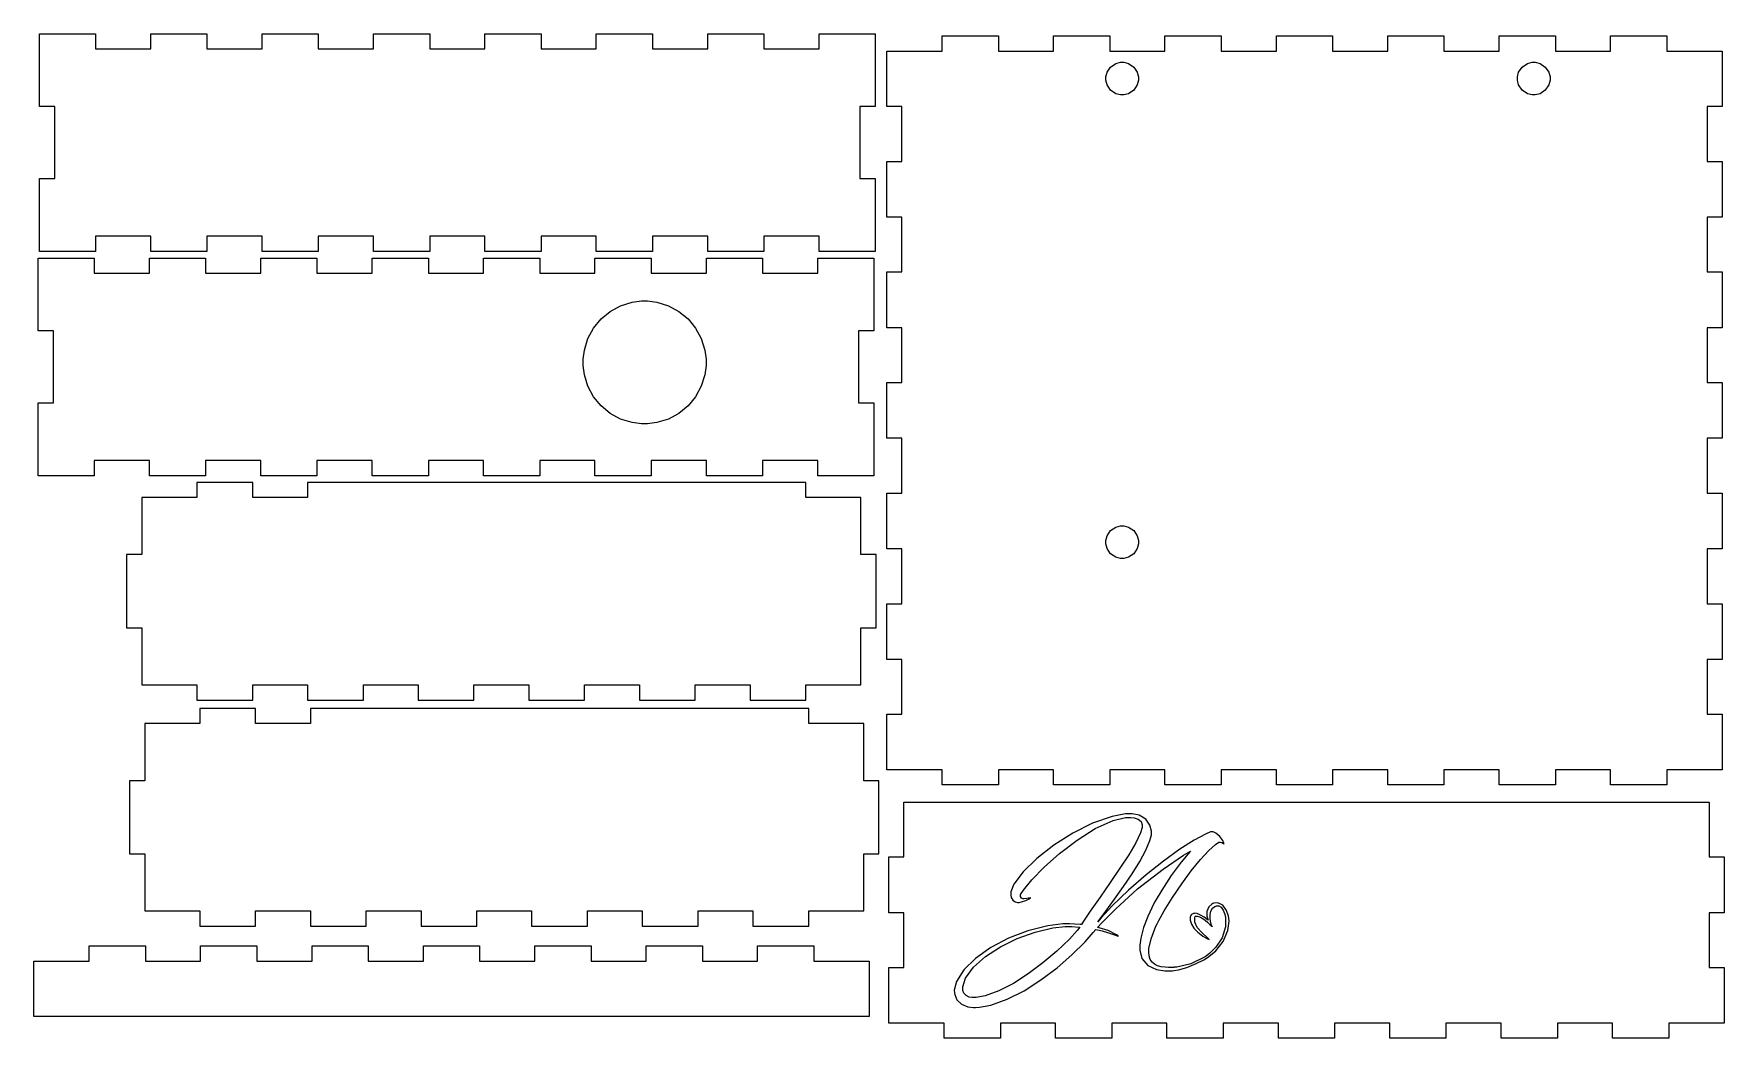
# Model space of a CAD drawing. Extents: x 0 to 356, y 0 to 212.
import ezdxf

# ---------------------------------------------------------------- set-up
doc = ezdxf.new("R2010")
doc.units = 0
doc.layers.get('0').update_dxf_attribs({"linetype": 'CONTINUOUS'})

msp = doc.modelspace()

# ---------------------------------------------------------------- linework, layer by layer
at = {"color": 1}
for p, q in [((1.3491, 211.81), (13.1368, 211.81)), ((1.3491, 196.467), (1.3491, 211.81)), ((13.1368, 211.81), (13.1368, 208.609)), ((24.7633, 208.609), (24.7633, 211.81)), ((24.7633, 211.81), (36.6035, 211.81)), ((36.6035, 211.81), (36.6035, 208.609)), ((48.23, 208.609), (48.23, 211.81)), ((48.23, 211.81), (60.0699, 211.81)), ((60.0699, 211.81), (60.0699, 208.609)), ((71.6964, 208.609), (71.6964, 211.81)), ((71.6964, 211.81), (83.5367, 211.81)), ((83.5367, 211.81), (83.5367, 208.609)), ((95.1632, 208.609), (95.1632, 211.81)), ((95.1632, 211.81), (107.003, 211.81)), ((107.003, 211.81), (107.003, 208.609)), ((118.63, 208.609), (118.63, 211.81)), ((118.63, 211.81), (130.47, 211.81)), ((130.47, 211.81), (130.47, 208.609)), ((142.096, 208.609), (142.096, 211.81)), ((142.096, 211.81), (153.936, 211.81)), ((153.936, 211.81), (153.936, 208.609)), ((165.563, 208.609), (165.563, 211.81)), ((165.563, 211.81), (177.35, 211.81)), ((177.35, 211.81), (177.35, 196.467)), ((191.485, 208.169), (191.485, 211.369)), ((191.485, 211.369), (203.325, 211.369)), ((203.325, 211.369), (203.325, 208.169)), ((214.952, 208.169), (214.952, 211.369)), ((214.952, 211.369), (226.792, 211.369)), ((226.792, 211.369), (226.792, 208.169)), ((238.419, 208.169), (238.419, 211.369)), ((238.419, 211.369), (250.259, 211.369)), ((250.259, 211.369), (250.259, 208.169)), ((261.885, 208.169), (261.885, 211.369)), ((261.885, 211.369), (273.725, 211.369)), ((273.725, 211.369), (273.725, 208.169)), ((285.352, 208.169), (285.352, 211.369)), ((285.352, 211.369), (297.192, 211.369)), ((297.192, 211.369), (297.192, 208.169)), ((308.818, 208.169), (308.818, 211.369)), ((308.818, 211.369), (320.658, 211.369)), ((320.658, 211.369), (320.658, 208.169)), ((332.285, 208.169), (332.285, 211.369)), ((332.285, 211.369), (344.125, 211.369)), ((344.125, 211.369), (344.125, 208.169)), ((13.1368, 208.609), (24.7633, 208.609)), ((36.6035, 208.609), (48.23, 208.609)), ((60.0699, 208.609), (71.6964, 208.609)), ((83.5367, 208.609), (95.1632, 208.609)), ((107.003, 208.609), (118.63, 208.609)), ((130.47, 208.609), (142.096, 208.609)), ((153.936, 208.609), (165.563, 208.609)), ((179.805, 208.169), (191.485, 208.169)), ((179.805, 196.465), (179.805, 208.169)), ((203.325, 208.169), (214.952, 208.169)), ((226.792, 208.169), (238.419, 208.169)), ((250.259, 208.169), (261.885, 208.169)), ((273.725, 208.169), (285.352, 208.169)), ((297.192, 208.169), (308.818, 208.169)), ((320.658, 208.169), (332.285, 208.169)), ((344.125, 208.169), (355.805, 208.169)), ((355.805, 208.169), (355.805, 196.465)), ((225.961, 202.705), (226.231, 203.713)), ((226.231, 203.713), (226.971, 204.81)), ((226.971, 204.81), (228.068, 205.549)), ((228.068, 205.549), (229.076, 205.82)), ((229.076, 205.82), (229.412, 205.82)), ((229.412, 205.82), (229.747, 205.82)), ((229.747, 205.82), (230.754, 205.549)), ((230.754, 205.549), (231.849, 204.81)), ((231.849, 204.81), (232.59, 203.713)), ((232.59, 203.713), (232.861, 202.705)), ((312.655, 202.705), (312.925, 203.713)), ((312.925, 203.713), (313.665, 204.81)), ((313.665, 204.81), (314.762, 205.549)), ((314.762, 205.549), (315.769, 205.82)), ((315.769, 205.82), (316.105, 205.82)), ((316.105, 205.82), (316.44, 205.82)), ((316.44, 205.82), (317.448, 205.549)), ((317.448, 205.549), (318.543, 204.81)), ((318.543, 204.81), (319.283, 203.713)), ((319.283, 203.713), (319.555, 202.705)), ((225.961, 202.369), (225.961, 202.705)), ((225.961, 202.034), (225.961, 202.369)), ((226.231, 201.027), (225.961, 202.034)), ((226.971, 199.931), (226.231, 201.027)), ((228.068, 199.191), (226.971, 199.931)), ((231.849, 199.931), (230.754, 199.191)), ((232.59, 201.027), (231.849, 199.931)), ((232.861, 202.034), (232.59, 201.027)), ((232.861, 202.705), (232.861, 202.369)), ((232.861, 202.369), (232.861, 202.034)), ((312.655, 202.369), (312.655, 202.705)), ((312.655, 202.034), (312.655, 202.369)), ((312.925, 201.027), (312.655, 202.034)), ((313.665, 199.931), (312.925, 201.027)), ((314.762, 199.191), (313.665, 199.931)), ((318.543, 199.931), (317.448, 199.191)), ((319.283, 201.027), (318.543, 199.931)), ((319.555, 202.034), (319.283, 201.027)), ((319.555, 202.705), (319.555, 202.369)), ((319.555, 202.369), (319.555, 202.034)), ((4.54889, 196.467), (1.3491, 196.467)), ((4.54889, 181.285), (4.54889, 196.467)), ((177.35, 196.467), (174.149, 196.467)), ((174.149, 196.467), (174.149, 181.285)), ((183.005, 196.465), (179.805, 196.465)), ((183.005, 184.92), (183.005, 196.465)), ((229.076, 198.92), (228.068, 199.191)), ((229.412, 198.92), (229.076, 198.92)), ((229.747, 198.92), (229.412, 198.92)), ((230.754, 199.191), (229.747, 198.92)), ((315.769, 198.92), (314.762, 199.191)), ((316.105, 198.92), (315.769, 198.92)), ((316.44, 198.92), (316.105, 198.92)), ((317.448, 199.191), (316.44, 198.92)), ((355.805, 196.465), (352.606, 196.465)), ((352.606, 196.465), (352.606, 184.92)), ((179.805, 173.163), (179.805, 184.92)), ((179.805, 184.92), (183.005, 184.92)), ((352.606, 184.92), (355.805, 184.92)), ((355.805, 184.92), (355.805, 173.163)), ((1.3491, 165.943), (1.3491, 181.285)), ((1.3491, 181.285), (4.54889, 181.285)), ((174.149, 181.285), (177.35, 181.285)), ((177.35, 181.285), (177.35, 165.943)), ((183.005, 173.163), (179.805, 173.163)), ((183.005, 161.618), (183.005, 173.163)), ((355.805, 173.163), (352.606, 173.163)), ((352.606, 173.163), (352.606, 161.618)), ((24.7633, 169.143), (13.1368, 169.143)), ((13.1368, 169.143), (13.1368, 165.943)), ((24.7633, 165.943), (24.7633, 169.143)), ((48.23, 169.143), (36.6035, 169.143)), ((36.6035, 169.143), (36.6035, 165.943)), ((48.23, 165.943), (48.23, 169.143)), ((71.6964, 169.143), (60.0699, 169.143)), ((60.0699, 169.143), (60.0699, 165.943)), ((71.6964, 165.943), (71.6964, 169.143)), ((95.1632, 169.143), (83.5367, 169.143)), ((83.5367, 169.143), (83.5367, 165.943)), ((95.1632, 165.943), (95.1632, 169.143)), ((118.63, 169.143), (107.003, 169.143)), ((107.003, 169.143), (107.003, 165.943)), ((118.63, 165.943), (118.63, 169.143)), ((142.096, 169.143), (130.47, 169.143)), ((130.47, 169.143), (130.47, 165.943)), ((142.096, 165.943), (142.096, 169.143)), ((165.563, 169.143), (153.936, 169.143)), ((153.936, 169.143), (153.936, 165.943)), ((165.563, 165.943), (165.563, 169.143)), ((1.06936, 164.546), (12.8557, 164.546)), ((1.06936, 149.203), (1.06936, 164.546)), ((13.1368, 165.943), (1.3491, 165.943)), ((12.8557, 164.546), (12.8557, 161.346)), ((24.4822, 161.346), (24.4822, 164.546)), ((24.4822, 164.546), (36.3224, 164.546)), ((36.6035, 165.943), (24.7633, 165.943)), ((36.3224, 164.546), (36.3224, 161.346)), ((47.9488, 161.346), (47.9488, 164.546)), ((47.9488, 164.546), (59.7888, 164.546)), ((60.0699, 165.943), (48.23, 165.943)), ((59.7888, 164.546), (59.7888, 161.346)), ((71.4156, 161.346), (71.4156, 164.546)), ((71.4156, 164.546), (83.2556, 164.546)), ((83.5367, 165.943), (71.6964, 165.943)), ((83.2556, 164.546), (83.2556, 161.346)), ((94.8821, 161.346), (94.8821, 164.546)), ((94.8821, 164.546), (106.722, 164.546)), ((107.003, 165.943), (95.1632, 165.943)), ((106.722, 164.546), (106.722, 161.346)), ((118.349, 161.346), (118.349, 164.546)), ((118.349, 164.546), (130.189, 164.546)), ((130.47, 165.943), (118.63, 165.943)), ((130.189, 164.546), (130.189, 161.346)), ((141.815, 161.346), (141.815, 164.546)), ((141.815, 164.546), (153.656, 164.546)), ((153.936, 165.943), (142.096, 165.943)), ((153.656, 164.546), (153.656, 161.346)), ((165.282, 161.346), (165.282, 164.546)), ((165.282, 164.546), (177.07, 164.546)), ((177.35, 165.943), (165.563, 165.943)), ((177.07, 164.546), (177.07, 149.203)), ((12.8557, 161.346), (24.4822, 161.346)), ((36.3224, 161.346), (47.9488, 161.346)), ((59.7888, 161.346), (71.4156, 161.346)), ((83.2556, 161.346), (94.8821, 161.346)), ((106.722, 161.346), (118.349, 161.346)), ((130.189, 161.346), (141.815, 161.346)), ((153.656, 161.346), (165.282, 161.346)), ((179.805, 149.86), (179.805, 161.618)), ((179.805, 161.618), (183.005, 161.618)), ((352.606, 161.618), (355.805, 161.618)), ((355.805, 161.618), (355.805, 149.86)), ((119.641, 151.719), (121.557, 153.301)), ((121.557, 153.301), (123.758, 154.495)), ((123.758, 154.495), (126.188, 155.25)), ((126.188, 155.25), (128.145, 155.512)), ((128.145, 155.512), (128.798, 155.512)), ((128.798, 155.512), (129.45, 155.512)), ((129.45, 155.512), (131.407, 155.25)), ((131.407, 155.25), (133.838, 154.495)), ((133.838, 154.495), (136.039, 153.301)), ((136.039, 153.301), (137.954, 151.719)), ((116.866, 147.603), (118.059, 149.804)), ((118.059, 149.804), (119.641, 151.719)), ((137.954, 151.719), (139.536, 149.804)), ((139.536, 149.804), (140.729, 147.603)), ((183.005, 149.86), (179.805, 149.86)), ((183.005, 138.315), (183.005, 149.86)), ((355.805, 149.86), (352.606, 149.86)), ((352.606, 149.86), (352.606, 138.315)), ((4.26918, 149.203), (1.06936, 149.203)), ((4.26918, 134.021), (4.26918, 149.203)), ((116.111, 145.172), (116.866, 147.603)), ((140.729, 147.603), (141.485, 145.172)), ((177.07, 149.203), (173.87, 149.203)), ((173.87, 149.203), (173.87, 134.021)), ((115.849, 143.215), (116.111, 145.172)), ((115.849, 142.562), (115.849, 143.215)), ((115.849, 141.911), (115.849, 142.562)), ((141.485, 145.172), (141.748, 143.215)), ((141.748, 143.215), (141.748, 142.562)), ((141.748, 142.562), (141.748, 141.911)), ((116.111, 139.954), (115.849, 141.911)), ((116.866, 137.523), (116.111, 139.954)), ((141.485, 139.954), (140.729, 137.523)), ((141.748, 141.911), (141.485, 139.954)), ((118.059, 135.322), (116.866, 137.523)), ((119.641, 133.406), (118.059, 135.322)), ((139.536, 135.322), (137.954, 133.406)), ((140.729, 137.523), (139.536, 135.322)), ((179.805, 126.558), (179.805, 138.315)), ((179.805, 138.315), (183.005, 138.315)), ((352.606, 138.315), (355.805, 138.315)), ((355.805, 138.315), (355.805, 126.558)), ((1.06936, 118.679), (1.06936, 134.021)), ((1.06936, 134.021), (4.26918, 134.021)), ((121.557, 131.825), (119.641, 133.406)), ((123.758, 130.631), (121.557, 131.825)), ((136.039, 131.825), (133.838, 130.631)), ((137.954, 133.406), (136.039, 131.825)), ((173.87, 134.021), (177.07, 134.021)), ((177.07, 134.021), (177.07, 118.679)), ((126.188, 129.876), (123.758, 130.631)), ((128.145, 129.613), (126.188, 129.876)), ((128.798, 129.613), (128.145, 129.613)), ((129.45, 129.613), (128.798, 129.613)), ((131.407, 129.876), (129.45, 129.613)), ((133.838, 130.631), (131.407, 129.876)), ((183.005, 126.558), (179.805, 126.558)), ((183.005, 115.013), (183.005, 126.558)), ((355.805, 126.558), (352.606, 126.558)), ((352.606, 126.558), (352.606, 115.013)), ((24.4822, 121.879), (12.8557, 121.879)), ((12.8557, 121.879), (12.8557, 118.679)), ((24.4822, 118.679), (24.4822, 121.879)), ((47.9488, 121.879), (36.3224, 121.879)), ((36.3224, 121.879), (36.3224, 118.679)), ((47.9488, 118.679), (47.9488, 121.879)), ((71.4156, 121.879), (59.7888, 121.879)), ((59.7888, 121.879), (59.7888, 118.679)), ((71.4156, 118.679), (71.4156, 121.879)), ((94.8821, 121.879), (83.2556, 121.879)), ((83.2556, 121.879), (83.2556, 118.679)), ((94.8821, 118.679), (94.8821, 121.879)), ((118.349, 121.879), (106.722, 121.879)), ((106.722, 121.879), (106.722, 118.679)), ((118.349, 118.679), (118.349, 121.879)), ((141.815, 121.879), (130.189, 121.879)), ((130.189, 121.879), (130.189, 118.679)), ((141.815, 118.679), (141.815, 121.879)), ((165.282, 121.879), (153.656, 121.879)), ((153.656, 121.879), (153.656, 118.679)), ((165.282, 118.679), (165.282, 121.879)), ((12.8557, 118.679), (1.06936, 118.679)), ((36.3224, 118.679), (24.4822, 118.679)), ((59.7888, 118.679), (47.9488, 118.679)), ((83.2556, 118.679), (71.4156, 118.679)), ((106.722, 118.679), (94.8821, 118.679)), ((130.189, 118.679), (118.349, 118.679)), ((153.656, 118.679), (141.815, 118.679)), ((177.07, 118.679), (165.282, 118.679)), ((34.4992, 114.077), (22.9016, 114.077)), ((22.9016, 114.077), (22.9016, 102.042)), ((46.2566, 117.278), (34.4992, 117.278)), ((34.4992, 117.278), (34.4992, 114.077)), ((46.2566, 114.077), (46.2566, 117.278)), ((57.8019, 114.077), (46.2566, 114.077)), ((162.77, 117.278), (57.8019, 117.278)), ((57.8019, 117.278), (57.8019, 114.077)), ((162.77, 114.077), (162.77, 117.278)), ((174.367, 114.077), (162.77, 114.077)), ((174.367, 102.042), (174.367, 114.077)), ((179.805, 103.255), (179.805, 115.013)), ((179.805, 115.013), (183.005, 115.013)), ((352.606, 115.013), (355.805, 115.013)), ((355.805, 115.013), (355.805, 103.255)), ((226.231, 106.013), (226.971, 107.109)), ((226.971, 107.109), (228.068, 107.849)), ((228.068, 107.849), (229.076, 108.119)), ((229.076, 108.119), (229.412, 108.119)), ((229.412, 108.119), (229.747, 108.119)), ((229.747, 108.119), (230.754, 107.849)), ((230.754, 107.849), (231.849, 107.109)), ((231.849, 107.109), (232.59, 106.013)), ((225.961, 105.005), (226.231, 106.013)), ((225.961, 104.669), (225.961, 105.005)), ((225.961, 104.334), (225.961, 104.669)), ((226.231, 103.327), (225.961, 104.334)), ((226.971, 102.231), (226.231, 103.327)), ((232.59, 103.327), (231.849, 102.231)), ((232.59, 106.013), (232.861, 105.005)), ((232.861, 104.334), (232.59, 103.327)), ((232.861, 105.005), (232.861, 104.669)), ((232.861, 104.669), (232.861, 104.334)), ((22.9016, 102.042), (19.7005, 102.042)), ((19.7005, 102.042), (19.7005, 86.6468)), ((177.567, 102.042), (174.367, 102.042)), ((177.567, 86.6468), (177.567, 102.042)), ((183.005, 103.255), (179.805, 103.255)), ((183.005, 91.7099), (183.005, 103.255)), ((228.068, 101.491), (226.971, 102.231)), ((229.076, 101.22), (228.068, 101.491)), ((229.412, 101.22), (229.076, 101.22)), ((229.747, 101.22), (229.412, 101.22)), ((230.754, 101.491), (229.747, 101.22)), ((231.849, 102.231), (230.754, 101.491)), ((355.805, 103.255), (352.606, 103.255)), ((352.606, 103.255), (352.606, 91.7099)), ((179.805, 79.9525), (179.805, 91.7099)), ((179.805, 91.7099), (183.005, 91.7099)), ((352.606, 91.7099), (355.805, 91.7099)), ((355.805, 91.7099), (355.805, 79.9525)), ((19.7005, 86.6468), (22.9016, 86.6468)), ((22.9016, 86.6468), (22.9016, 74.6111)), ((174.367, 74.6111), (174.367, 86.6468)), ((174.367, 86.6468), (177.567, 86.6468)), ((183.005, 79.9525), (179.805, 79.9525)), ((183.005, 68.4071), (183.005, 79.9525)), ((355.805, 79.9525), (352.606, 79.9525)), ((352.606, 79.9525), (352.606, 68.4071)), ((22.9016, 74.6111), (34.4992, 74.6111)), ((34.4992, 74.6111), (34.4992, 71.4114)), ((34.4992, 71.4114), (46.2566, 71.4114)), ((46.2566, 71.4114), (46.2566, 74.6111)), ((46.2566, 74.6111), (57.8019, 74.6111)), ((57.8019, 74.6111), (57.8019, 71.4114)), ((57.8019, 71.4114), (69.5593, 71.4114)), ((69.5593, 71.4114), (69.5593, 74.6111)), ((69.5593, 74.6111), (81.1043, 74.6111)), ((81.1043, 74.6111), (81.1043, 71.4114)), ((81.1043, 71.4114), (92.8617, 71.4114)), ((92.8617, 71.4114), (92.8617, 74.6111)), ((92.8617, 74.6111), (104.407, 74.6111)), ((104.407, 74.6111), (104.407, 71.4114)), ((104.407, 71.4114), (116.164, 71.4114)), ((116.164, 71.4114), (116.164, 74.6111)), ((116.164, 74.6111), (127.71, 74.6111)), ((127.71, 74.6111), (127.71, 71.4114)), ((127.71, 71.4114), (139.467, 71.4114)), ((139.467, 71.4114), (139.467, 74.6111)), ((139.467, 74.6111), (151.012, 74.6111)), ((151.012, 74.6111), (151.012, 71.4114)), ((151.012, 71.4114), (162.77, 71.4114)), ((162.77, 71.4114), (162.77, 74.6111)), ((162.77, 74.6111), (174.367, 74.6111)), ((46.8644, 69.6419), (35.1069, 69.6419)), ((35.1069, 69.6419), (35.1069, 66.4408)), ((46.8644, 66.4408), (46.8644, 69.6419)), ((163.377, 69.6419), (58.4094, 69.6419)), ((58.4094, 69.6419), (58.4094, 66.4408)), ((163.377, 66.4408), (163.377, 69.6419)), ((179.805, 56.7034), (179.805, 68.4071)), ((179.805, 68.4071), (183.005, 68.4071)), ((352.606, 68.4071), (355.805, 68.4071)), ((355.805, 68.4071), (355.805, 56.7034)), ((35.1069, 66.4408), (23.5079, 66.4408)), ((23.5079, 66.4408), (23.5079, 54.4064)), ((58.4094, 66.4408), (46.8644, 66.4408)), ((174.975, 66.4408), (163.377, 66.4408)), ((174.975, 54.4064), (174.975, 66.4408)), ((23.5079, 54.4064), (20.3081, 54.4064)), ((20.3081, 54.4064), (20.3081, 39.0095)), ((178.175, 54.4064), (174.975, 54.4064)), ((178.175, 39.0095), (178.175, 54.4064)), ((191.485, 56.7034), (179.805, 56.7034)), ((191.485, 53.5023), (191.485, 56.7034)), ((203.325, 53.5023), (191.485, 53.5023)), ((214.952, 56.7034), (203.325, 56.7034)), ((203.325, 56.7034), (203.325, 53.5023)), ((214.952, 53.5023), (214.952, 56.7034)), ((226.792, 53.5023), (214.952, 53.5023)), ((238.419, 56.7034), (226.792, 56.7034)), ((226.792, 56.7034), (226.792, 53.5023)), ((238.419, 53.5023), (238.419, 56.7034)), ((250.259, 53.5023), (238.419, 53.5023)), ((261.885, 56.7034), (250.259, 56.7034)), ((250.259, 56.7034), (250.259, 53.5023)), ((261.885, 53.5023), (261.885, 56.7034)), ((273.725, 53.5023), (261.885, 53.5023)), ((285.352, 56.7034), (273.725, 56.7034)), ((273.725, 56.7034), (273.725, 53.5023)), ((285.352, 53.5023), (285.352, 56.7034)), ((297.192, 53.5023), (285.352, 53.5023)), ((308.818, 56.7034), (297.192, 56.7034)), ((297.192, 56.7034), (297.192, 53.5023)), ((308.818, 53.5023), (308.818, 56.7034)), ((320.658, 53.5023), (308.818, 53.5023)), ((332.285, 56.7034), (320.658, 56.7034)), ((320.658, 56.7034), (320.658, 53.5023)), ((332.285, 53.5023), (332.285, 56.7034)), ((344.125, 53.5023), (332.285, 53.5023)), ((355.805, 56.7034), (344.125, 56.7034)), ((344.125, 56.7034), (344.125, 53.5023)), ((183.423, 38.348), (183.423, 49.8919)), ((183.423, 49.8919), (353.025, 49.8919)), ((353.025, 49.8919), (353.025, 38.348)), ((20.3081, 39.0095), (23.5079, 39.0095)), ((23.5079, 39.0095), (23.5079, 26.9751)), ((174.975, 26.9751), (174.975, 39.0095)), ((174.975, 39.0095), (178.175, 39.0095)), ((180.223, 26.5906), (180.223, 38.348)), ((180.223, 38.348), (183.423, 38.348)), ((353.025, 38.348), (356.224, 38.348)), ((356.224, 38.348), (356.224, 26.5906)), ((23.5079, 26.9751), (35.1069, 26.9751)), ((35.1069, 26.9751), (35.1069, 23.7753)), ((46.8644, 23.7753), (46.8644, 26.9751)), ((46.8644, 26.9751), (58.4094, 26.9751)), ((58.4094, 26.9751), (58.4094, 23.7753)), ((70.1668, 23.7753), (70.1668, 26.9751)), ((70.1668, 26.9751), (81.7107, 26.9751)), ((81.7107, 26.9751), (81.7107, 23.7753)), ((93.4695, 23.7753), (93.4695, 26.9751)), ((93.4695, 26.9751), (105.013, 26.9751)), ((105.013, 26.9751), (105.013, 23.7753)), ((116.772, 23.7753), (116.772, 26.9751)), ((116.772, 26.9751), (128.316, 26.9751)), ((128.316, 26.9751), (128.316, 23.7753)), ((140.075, 23.7753), (140.075, 26.9751)), ((140.075, 26.9751), (151.619, 26.9751)), ((151.619, 26.9751), (151.619, 23.7753)), ((163.377, 23.7753), (163.377, 26.9751)), ((163.377, 26.9751), (174.975, 26.9751)), ((183.423, 26.5906), (180.223, 26.5906)), ((183.423, 15.0454), (183.423, 26.5906)), ((356.224, 26.5906), (353.025, 26.5906)), ((353.025, 26.5906), (353.025, 15.0454)), ((35.1069, 23.7753), (46.8644, 23.7753)), ((58.4094, 23.7753), (70.1668, 23.7753)), ((81.7107, 23.7753), (93.4695, 23.7753)), ((105.013, 23.7753), (116.772, 23.7753)), ((128.316, 23.7753), (140.075, 23.7753)), ((151.619, 23.7753), (163.377, 23.7753)), ((11.8208, 16.4097), (11.8208, 19.6095)), ((11.8208, 19.6095), (23.6609, 19.6095)), ((23.6609, 19.6095), (23.6609, 16.4097)), ((35.2873, 16.4097), (35.2873, 19.6095)), ((35.2873, 19.6095), (47.1276, 19.6095)), ((47.1276, 19.6095), (47.1276, 16.4097)), ((58.7541, 16.4097), (58.7541, 19.6095)), ((58.7541, 19.6095), (70.594, 19.6095)), ((70.594, 19.6095), (70.594, 16.4097)), ((82.2205, 16.4097), (82.2205, 19.6095)), ((82.2205, 19.6095), (94.0608, 19.6095)), ((94.0608, 19.6095), (94.0608, 16.4097)), ((105.687, 16.4097), (105.687, 19.6095)), ((105.687, 19.6095), (117.527, 19.6095)), ((117.527, 19.6095), (117.527, 16.4097)), ((129.154, 16.4097), (129.154, 19.6095)), ((129.154, 19.6095), (140.994, 19.6095)), ((140.994, 19.6095), (140.994, 16.4097)), ((152.62, 16.4097), (152.62, 19.6095)), ((152.62, 19.6095), (164.461, 19.6095)), ((164.461, 19.6095), (164.461, 16.4097)), ((0.14056, 4.70461), (0.14056, 16.4097)), ((0.14056, 16.4097), (11.8208, 16.4097)), ((23.6609, 16.4097), (35.2873, 16.4097)), ((47.1276, 16.4097), (58.7541, 16.4097)), ((70.594, 16.4097), (82.2205, 16.4097)), ((94.0608, 16.4097), (105.687, 16.4097)), ((117.527, 16.4097), (129.154, 16.4097)), ((140.994, 16.4097), (152.62, 16.4097)), ((164.461, 16.4097), (176.141, 16.4097)), ((176.141, 16.4097), (176.141, 4.70461)), ((180.223, 3.34036), (180.223, 15.0454)), ((180.223, 15.0454), (183.423, 15.0454)), ((353.025, 15.0454), (356.224, 15.0454)), ((356.224, 15.0454), (356.224, 3.34036)), ((33.1404, 4.70461), (0.14056, 4.70461)), ((132.14, 4.70461), (33.1404, 4.70461)), ((176.141, 4.70461), (132.14, 4.70461)), ((191.903, 3.34036), (180.223, 3.34036)), ((191.903, 0.14056), (191.903, 3.34036)), ((203.743, 0.14056), (191.903, 0.14056)), ((215.369, 3.34036), (203.743, 3.34036)), ((203.743, 3.34036), (203.743, 0.14056)), ((215.369, 0.14056), (215.369, 3.34036)), ((227.21, 0.14056), (215.369, 0.14056)), ((238.836, 3.34036), (227.21, 3.34036)), ((227.21, 3.34036), (227.21, 0.14056)), ((238.836, 0.14056), (238.836, 3.34036)), ((250.676, 0.14056), (238.836, 0.14056)), ((262.303, 3.34036), (250.676, 3.34036)), ((250.676, 3.34036), (250.676, 0.14056)), ((262.303, 0.14056), (262.303, 3.34036)), ((274.143, 0.14056), (262.303, 0.14056)), ((285.769, 3.34036), (274.143, 3.34036)), ((274.143, 3.34036), (274.143, 0.14056)), ((285.769, 0.14056), (285.769, 3.34036)), ((297.609, 0.14056), (285.769, 0.14056)), ((309.236, 3.34036), (297.609, 3.34036)), ((297.609, 3.34036), (297.609, 0.14056)), ((309.236, 0.14056), (309.236, 3.34036)), ((321.076, 0.14056), (309.236, 0.14056)), ((332.703, 3.34036), (321.076, 3.34036)), ((321.076, 3.34036), (321.076, 0.14056)), ((332.703, 0.14056), (332.703, 3.34036)), ((344.543, 0.14056), (332.703, 0.14056)), ((356.224, 3.34036), (344.543, 3.34036)), ((344.543, 3.34036), (344.543, 0.14056))]:
    msp.add_line(p, q, dxfattribs=at)
at = {"color": 0}
for p, q in [((227.279, 46.8753), (223.187, 45.4533)), ((230.081, 47.3975), (227.279, 46.8753)), ((227.518, 45.992), (230.142, 46.6217)), ((231.017, 47.3975), (230.081, 47.3975)), ((230.142, 46.6217), (231.017, 46.6217)), ((231.505, 47.3975), (231.017, 47.3975)), ((231.017, 46.6217), (231.24, 46.6217)), ((231.24, 46.6217), (231.91, 46.561)), ((232.973, 47.1262), (231.505, 47.3975)), ((231.91, 46.561), (232.755, 46.3158)), ((232.755, 46.3158), (233.383, 45.7976)), ((234.395, 46.3352), (232.973, 47.1262)), ((235.263, 45.0674), (234.395, 46.3352)), ((219.005, 43.3532), (214.995, 40.798)), ((223.187, 45.4533), (219.005, 43.3532)), ((219.896, 41.9033), (223.734, 44.3121)), ((223.734, 44.3121), (227.518, 45.992)), ((233.266, 43.3987), (232.272, 41.3177)), ((233.63, 44.5354), (233.266, 43.3987)), ((233.383, 45.7976), (233.63, 45.1362)), ((233.63, 45.1362), (233.63, 44.9143)), ((233.63, 44.9143), (233.63, 44.5354)), ((235.245, 41.7971), (235.558, 42.9715)), ((235.558, 43.79), (235.263, 45.0674)), ((235.558, 43.3627), (235.558, 43.79)), ((235.558, 42.9715), (235.558, 43.3627)), ((246.939, 43.1588), (244.591, 41.8924)), ((248.035, 43.6107), (246.939, 43.1588)), ((248.401, 43.6107), (248.035, 43.6107)), ((248.586, 43.6107), (248.401, 43.6107)), ((249.142, 43.3268), (248.586, 43.6107)), ((249.951, 42.6406), (249.142, 43.3268)), ((214.995, 40.798), (211.419, 38.0076)), ((216.235, 39.0825), (219.896, 41.9033)), ((232.272, 41.3177), (230.784, 38.7999)), ((233.101, 37.3916), (234.388, 39.7662)), ((234.388, 39.7662), (235.245, 41.7971)), ((241.577, 39.944), (238.119, 37.4495)), ((244.591, 41.8924), (241.577, 39.944)), ((242.307, 38.6884), (243.798, 39.5443)), ((243.798, 39.5443), (243.279, 38.9819)), ((245.901, 37.7913), (247.638, 39.7083)), ((247.638, 39.7083), (249.052, 40.9787)), ((249.052, 40.9787), (249.775, 41.4376)), ((249.775, 41.4376), (250.017, 41.4376)), ((250.591, 41.8028), (249.951, 42.6406)), ((250.017, 41.4376), (250.115, 41.4376)), ((250.115, 41.4376), (250.409, 41.3921)), ((250.409, 41.3921), (250.771, 41.1579)), ((250.839, 41.2433), (250.591, 41.8028)), ((250.771, 41.1579), (250.826, 41.064)), ((250.826, 41.064), (250.839, 41.2433)), ((211.419, 38.0076), (208.54, 35.2061)), ((210.373, 33.4863), (212.983, 36.1707)), ((212.983, 36.1707), (216.235, 39.0825)), ((228.943, 35.9724), (226.887, 32.9599)), ((230.784, 38.7999), (228.943, 35.9724)), ((231.499, 34.7982), (233.101, 37.3916)), ((232.669, 31.6067), (238.02, 35.7974)), ((238.119, 37.4495), (234.437, 34.5405)), ((238.02, 35.7974), (242.307, 38.6884)), ((241.817, 37.2057), (239.751, 34.4138)), ((243.279, 38.9819), (241.817, 37.2057)), ((243.969, 35.3921), (245.901, 37.7913)), ((206.62, 32.6113), (205.923, 30.9893)), ((208.54, 35.2061), (206.62, 32.6113)), ((208.636, 31.3476), (210.373, 33.4863)), ((226.887, 32.9599), (224.755, 29.8883)), ((227.817, 29.4404), (229.7, 32.1069)), ((229.7, 32.1069), (231.499, 34.7982)), ((234.437, 34.5405), (230.755, 31.3517)), ((239.751, 34.4138), (237.75, 31.3545)), ((240.021, 29.807), (241.967, 32.676)), ((241.967, 32.676), (243.969, 35.3921)), ((205.923, 30.9893), (205.923, 30.4478)), ((205.923, 30.4478), (205.923, 30.2838)), ((205.923, 30.2838), (206.035, 29.789)), ((206.035, 29.789), (206.354, 29.2447)), ((206.354, 29.2447), (206.853, 28.8768)), ((206.853, 28.8768), (207.345, 28.7404)), ((207.345, 28.7404), (207.509, 28.7404)), ((207.509, 28.7404), (207.69, 28.7404)), ((207.69, 28.7404), (208.231, 28.8616)), ((208.007, 30.3926), (208.636, 31.3476)), ((208.007, 30.0743), (208.007, 30.3926)), ((208.007, 29.9709), (208.007, 30.0743)), ((208.195, 29.6568), (208.007, 29.9709)), ((208.496, 29.5162), (208.195, 29.6568)), ((208.231, 28.8616), (209.094, 29.1483)), ((208.596, 29.5162), (208.496, 29.5162)), ((208.787, 29.5162), (208.596, 29.5162)), ((209.358, 29.6058), (208.787, 29.5162)), ((209.094, 29.1483), (209.816, 29.4872)), ((210.042, 29.7408), (209.358, 29.6058)), ((209.816, 29.4872), (210.12, 29.6954)), ((210.12, 29.7642), (210.042, 29.7408)), ((210.12, 29.6954), (210.12, 29.7642)), ((224.755, 29.8883), (222.688, 26.8855)), ((225.969, 26.9214), (227.817, 29.4404)), ((230.755, 31.3517), (227.292, 28.0183)), ((227.983, 27.3692), (232.669, 31.6067)), ((236.381, 29.0132), (235.961, 28.2126)), ((237.75, 31.3545), (236.381, 29.0132)), ((238.257, 26.9503), (240.021, 29.807)), ((248.522, 28.5226), (248.273, 28.4055)), ((248.747, 28.6287), (248.522, 28.5226)), ((249.559, 28.6577), (248.747, 28.6287)), ((250.58, 28.1616), (249.559, 28.6577)), ((222.688, 26.8855), (221.278, 24.7868)), ((224.987, 25.5419), (224.27, 24.6724)), ((224.27, 24.6724), (224.698, 25.2319)), ((224.698, 25.2319), (225.969, 26.9214)), ((227.292, 28.0183), (224.987, 25.5419)), ((225.112, 24.485), (227.983, 27.3692)), ((234.793, 25.7941), (233.889, 23.4363)), ((235.647, 27.62), (234.793, 25.7941)), ((235.961, 28.2126), (235.647, 27.62)), ((236.802, 24.2686), (237.14, 24.9521)), ((237.14, 24.9521), (238.257, 26.9503)), ((243.99, 26.18), (243.709, 25.6853)), ((243.709, 25.6853), (243.709, 25.0086)), ((243.709, 25.0086), (243.986, 24.2066)), ((244.409, 26.4101), (243.99, 26.18)), ((244.558, 26.4322), (244.409, 26.4101)), ((244.715, 26.457), (244.558, 26.4322)), ((245.212, 26.3908), (244.715, 26.457)), ((244.72, 25.5254), (244.803, 25.8217)), ((244.726, 24.5622), (244.72, 25.5254)), ((244.803, 25.8217), (244.876, 25.8727)), ((244.876, 25.8727), (245.186, 25.8933)), ((245.186, 25.8933), (245.692, 25.7362)), ((245.907, 26.1001), (245.212, 26.3908)), ((245.692, 25.7362), (246.268, 25.4165)), ((246.673, 25.6219), (245.907, 26.1001)), ((246.268, 25.4165), (246.862, 24.999)), ((247.326, 25.1657), (246.673, 25.6219)), ((246.862, 24.999), (247.42, 24.547)), ((247.255, 26.8359), (247.253, 25.8423)), ((247.253, 25.8423), (247.434, 25.1974)), ((247.646, 27.7964), (247.255, 26.8359)), ((247.545, 25.0128), (247.326, 25.1657)), ((247.434, 25.1974), (247.545, 25.0128)), ((248.273, 28.4055), (247.646, 27.7964)), ((247.92, 26.2089), (248.076, 26.92)), ((247.926, 25.4703), (247.92, 26.2089)), ((248.032, 24.773), (247.926, 25.4703)), ((248.076, 26.92), (248.451, 27.5318)), ((248.451, 27.5318), (248.926, 27.9011)), ((248.926, 27.9011), (249.105, 27.9742)), ((249.105, 27.9742), (249.253, 28.0197)), ((249.253, 28.0197), (249.739, 28.0155)), ((249.739, 28.0155), (250.274, 27.7234)), ((250.274, 27.7234), (250.704, 27.1129)), ((251.408, 27.0798), (250.58, 28.1616)), ((250.704, 27.1129), (250.965, 26.428)), ((250.965, 26.428), (251.024, 26.1924)), ((251.024, 26.1924), (251.178, 25.5846)), ((251.178, 25.5846), (251.17, 23.6375)), ((251.818, 25.8713), (251.408, 27.0798)), ((251.865, 25.4579), (251.818, 25.8713)), ((251.937, 24.8226), (251.865, 25.4579)), ((209.542, 22.7928), (205.461, 21.2121)), ((207.304, 21.1598), (211.06, 22.5144)), ((213.77, 23.8359), (209.542, 22.7928)), ((211.06, 22.5144), (214.787, 23.3922)), ((216.906, 24.2108), (213.77, 23.8359)), ((214.787, 23.3922), (217.394, 23.7036)), ((217.952, 24.2108), (216.906, 24.2108)), ((217.394, 23.7036), (218.263, 23.7036)), ((218.316, 24.2108), (217.952, 24.2108)), ((218.263, 23.7036), (218.815, 23.7036)), ((219.953, 22.8713), (218.277, 21.0275)), ((219.411, 24.2011), (218.316, 24.2108)), ((218.815, 23.7036), (220.3, 23.5493)), ((220.582, 24.1157), (219.411, 24.2011)), ((220.471, 23.5176), (219.953, 22.8713)), ((220.3, 23.5493), (220.471, 23.5176)), ((220.824, 24.0771), (220.582, 24.1157)), ((221.278, 24.7868), (220.824, 24.0771)), ((221.599, 20.4556), (223.326, 22.3862)), ((223.326, 22.3862), (223.861, 23.0615)), ((223.861, 23.0615), (224.197, 22.9995)), ((224.197, 22.9995), (225.202, 22.7693)), ((224.203, 23.4804), (225.112, 24.485)), ((224.587, 23.4018), (224.203, 23.4804)), ((226.452, 22.8506), (224.587, 23.4018)), ((225.202, 22.7693), (226.332, 22.4455)), ((226.332, 22.4455), (227.393, 22.0803)), ((228.22, 21.9494), (226.452, 22.8506)), ((227.393, 22.0803), (228.242, 21.7675)), ((228.556, 21.6958), (228.22, 21.9494)), ((228.242, 21.7675), (228.526, 21.6642)), ((228.526, 21.6642), (228.533, 21.6642)), ((228.533, 21.6642), (228.556, 21.6958)), ((228.556, 21.6958), (228.556, 21.6958)), ((233.889, 23.4363), (233.306, 21.2232)), ((235.492, 21.0688), (236.529, 23.7188)), ((236.529, 23.7188), (236.802, 24.2686)), ((243.986, 24.2066), (244.534, 23.3398)), ((244.534, 23.3398), (245.349, 22.4662)), ((245.236, 23.4639), (244.726, 24.5622)), ((246.268, 22.3228), (245.236, 23.4639)), ((245.349, 22.4662), (246.426, 21.6462)), ((247.387, 21.2824), (246.268, 22.3228)), ((246.426, 21.6462), (247.414, 21.0867)), ((247.42, 24.547), (247.893, 24.1267)), ((247.893, 24.1267), (248.226, 23.8015)), ((248.181, 24.1887), (248.032, 24.773)), ((248.313, 23.7863), (248.181, 24.1887)), ((248.226, 23.8015), (248.35, 23.6788)), ((248.371, 23.6361), (248.313, 23.7863)), ((248.35, 23.6788), (248.371, 23.6361)), ((248.371, 23.6361), (248.371, 23.6361)), ((251.17, 23.6375), (250.445, 21.3017)), ((250.712, 20.53), (251.695, 22.8603)), ((251.695, 22.8603), (251.937, 24.8226)), ((201.723, 19.2209), (198.523, 16.9471)), ((200.591, 17.3826), (203.742, 19.4193)), ((205.461, 21.2121), (201.723, 19.2209)), ((203.742, 19.4193), (207.304, 21.1598)), ((215.655, 18.4795), (212.729, 15.9949)), ((218.277, 21.0275), (215.655, 18.4795)), ((218.838, 17.7147), (221.599, 20.4556)), ((233.306, 21.2232), (233.101, 19.7363)), ((233.101, 19.7363), (233.101, 19.2402)), ((233.101, 19.2402), (233.101, 18.6724)), ((233.101, 18.6724), (233.551, 16.9678)), ((234.998, 19.0693), (235.492, 21.0688)), ((234.998, 18.4023), (234.998, 19.0693)), ((234.998, 18.1749), (234.998, 18.4023)), ((235.081, 17.4914), (234.998, 18.1749)), ((247.76, 20.9365), (247.387, 21.2824)), ((247.414, 21.0867), (247.76, 20.9365)), ((247.901, 18.0702), (247.446, 17.7285)), ((247.669, 17.3302), (249.123, 18.5498)), ((249.113, 19.2967), (247.901, 18.0702)), ((250.445, 21.3017), (249.113, 19.2967)), ((249.123, 18.5498), (250.712, 20.53)), ((196.056, 14.519), (194.517, 12.0647)), ((198.523, 16.9471), (196.056, 14.519)), ((196.42, 12.7758), (198.078, 15.1391)), ((198.078, 15.1391), (200.591, 17.3826)), ((212.729, 15.9949), (209.63, 13.6922)), ((212.296, 12.4175), (215.696, 14.9876)), ((215.696, 14.9876), (218.838, 17.7147)), ((233.551, 16.9678), (234.796, 15.4492)), ((234.796, 15.4492), (236.668, 14.5989)), ((235.325, 16.7528), (235.081, 17.4914)), ((235.713, 16.1685), (235.325, 16.7528)), ((236.237, 15.7248), (235.713, 16.1685)), ((236.882, 15.4065), (236.237, 15.7248)), ((236.668, 14.5989), (238.424, 14.3343)), ((237.634, 15.197), (236.882, 15.4065)), ((238.482, 15.084), (237.634, 15.197)), ((238.424, 14.3343), (239.01, 14.3343)), ((239.181, 15.0482), (238.482, 15.084)), ((239.01, 14.3343), (239.258, 14.3343)), ((239.413, 15.0482), (239.181, 15.0482)), ((239.258, 14.3343), (239.919, 14.3591)), ((239.627, 15.0482), (239.413, 15.0482)), ((240.268, 15.073), (239.627, 15.0482)), ((239.919, 14.3591), (240.005, 14.3661)), ((240.005, 14.3661), (240.326, 14.3895)), ((240.346, 15.0799), (240.268, 15.073)), ((240.326, 14.3895), (241.283, 14.5741)), ((240.932, 15.1102), (240.346, 15.0799)), ((243.9, 15.7937), (240.932, 15.1102)), ((241.283, 14.5741), (243.013, 15.0675)), ((243.013, 15.0675), (245.019, 15.8695)), ((246.863, 17.2916), (243.9, 15.7937)), ((245.019, 15.8695), (246.628, 16.6867)), ((246.628, 16.6867), (247.137, 17.0009)), ((247.446, 17.7285), (246.863, 17.2916)), ((247.137, 17.0009), (247.669, 17.3302)), ((194.517, 12.0647), (194.049, 10.2857)), ((195.833, 10.9802), (196.42, 12.7758)), ((195.843, 10.3849), (195.833, 10.9802)), ((206.481, 11.6913), (203.412, 10.1148)), ((209.63, 13.6922), (206.481, 11.6913)), ((208.758, 10.152), (212.296, 12.4175)), ((194.049, 10.2857), (194.102, 9.71243)), ((194.102, 9.71243), (194.142, 9.34036)), ((194.142, 9.34036), (194.576, 8.25444)), ((194.576, 8.25444), (195.55, 7.29121)), ((195.55, 7.29121), (196.904, 6.7703)), ((195.847, 10.1975), (195.843, 10.3849)), ((196.034, 9.63799), (195.847, 10.1975)), ((196.511, 9.11571), (196.034, 9.63799)), ((197.199, 8.80844), (196.511, 9.11571)), ((197.814, 8.70783), (197.199, 8.80844)), ((198.02, 8.70783), (197.814, 8.70783)), ((198.651, 8.70783), (198.02, 8.70783)), ((200.549, 9.0799), (198.651, 8.70783)), ((203.412, 10.1148), (200.549, 9.0799)), ((201.748, 7.1162), (205.201, 8.33575)), ((205.201, 8.33575), (208.758, 10.152)), ((196.904, 6.7703), (198.115, 6.62838)), ((198.115, 6.62838), (198.518, 6.63801)), ((198.518, 6.63801), (199.327, 6.65318)), ((199.327, 6.65318), (201.748, 7.1162))]:
    msp.add_line(p, q, dxfattribs=at)

doc.saveas('drawing.dxf')
